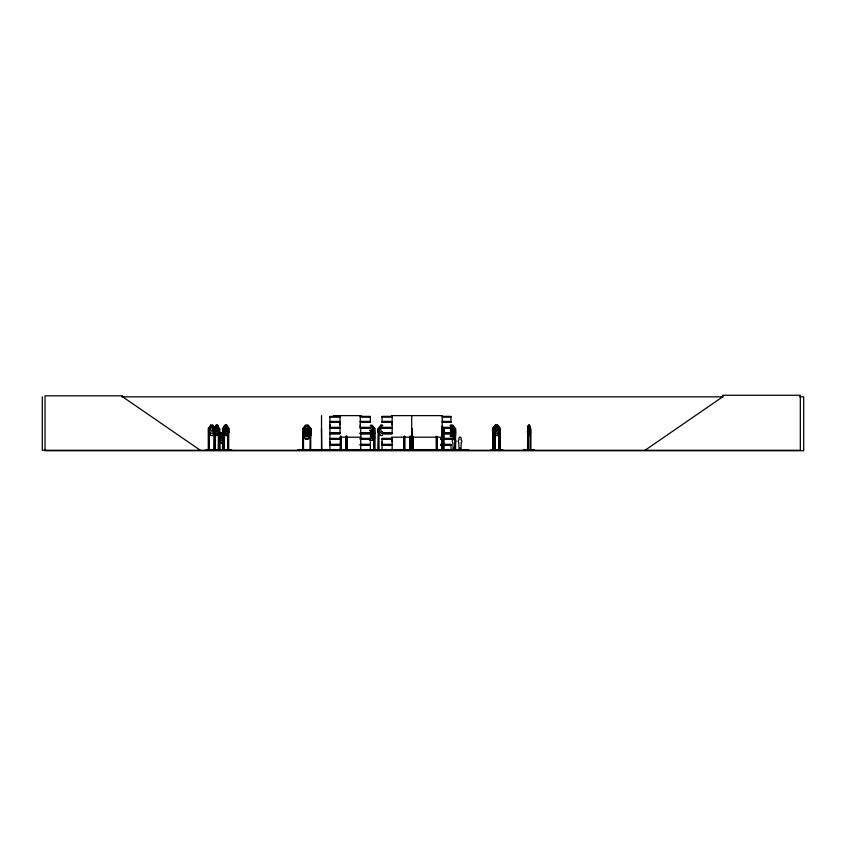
<?xml version="1.0" encoding="UTF-8"?>
<svg xmlns="http://www.w3.org/2000/svg" width="846" height="846" viewBox="0 0 846 846"><rect width="100%" height="100%" fill="white"/><g stroke="black" fill="none" stroke-linecap="round" stroke-linejoin="round"><path stroke-width="1.27" d="M340.007 444.298L329.919 444.298L329.929 441.824M329.919 427.336L329.919 422.387L340.007 422.387L339.997 427.336L329.919 427.336L329.929 424.861M339.997 424.861L339.997 422.387M360.29 427.336L360.29 424.861M382.064 444.298L382.064 439.338L392.142 439.338L392.132 444.298L382.064 444.298L382.075 441.824M392.132 441.824L392.132 439.338M392.132 424.861L392.132 422.387L382.064 422.387M317.62 449.882L325.699 449.85M215.201 428.552L215.138 450.284M224.476 428.552L224.401 450.284M228.018 428.552L227.891 450.284M494.804 428.552L494.709 450.284M499.066 450.284L498.812 428.425L500.324 428.7L500.324 432.116L497.723 435.531L495.1 435.531M498.918 428.552L497.681 425.369L495.143 425.369L493.874 428.732L493.874 431.291M223.365 428.552L223.312 450.284M228.304 428.552L228.082 450.284M208.338 428.732L209.216 428.467L209.015 450.284M214.567 428.552L214.334 450.284M498.844 450.284L498.844 449.501L500.388 449.501L500.388 450.284L500.303 428.7L497.744 425.274L499.637 428.467L499.447 450.284L499.362 428.7L497.723 425.274L495.1 425.274L492.52 428.7L492.552 432.116L495.132 435.531M310.186 428.552L309.974 450.284M443.399 428.605L443.241 450.284L443.156 449.501M454.905 428.605L454.693 450.284L455.698 450.231L455.582 449.501M499.637 428.552L499.7 450.284M329.866 450.241L342.672 450.22M360.174 433.226L371.658 433.321L373.382 431.291L373.382 428.732L372.081 425.369L374.683 428.732L374.609 450.284M382.032 450.273L382.064 445.292L392.142 445.292L392.163 450.284M523.716 450.273L534.587 450.273M523.854 450.22L534.461 450.231M225.935 425.813L225.47 430.233L226.421 431.555L226.421 425.813L225.353 425.813L224.973 427.759M496.507 425.813L495.968 428.732L496.507 431.555L497.638 430.233L497.067 425.813M381.99 450.104L395.103 449.839L388.028 450.231M216.195 425.369L215.476 431.291L216.439 433.321L217.401 433.321L218.353 428.732L217.634 425.369L216.121 425.369M220.827 432.888L220.108 438.82L221.07 440.851L222.033 440.851L222.984 438.82M225.47 425.369L224.74 431.291L225.713 433.321L226.675 433.321L227.627 431.291L226.908 425.369L224.687 425.369L223.746 428.732L223.735 450.284M493.419 428.636L492.605 428.732L492.721 450.284M222.519 450.22L222.519 441.411M495.111 450.284L495.122 428.732L495.968 425.369M491.251 449.882L502.704 449.882L491.251 450.178M330.638 449.871L336.835 450.178M495.153 428.732L495.978 425.813L497.141 425.813M450.516 427.759L451.087 425.813L451.965 425.813L452.874 430.233L451.087 431.555M450.516 431.174L451.087 429.229L451.965 429.229L452.874 433.649L451.087 434.981M530.463 450.284L530.548 428.7L529.533 425.274L528.422 425.274L527.407 432.116L528.507 435.531L529.533 435.531L530.516 432.084L529.448 425.274M527.523 428.732L528.507 425.274M529.448 435.531L530.548 432.116M219.59 450.231L219.484 428.732M219.854 450.22L219.727 428.732L218.363 428.732M210.707 425.369L209.618 431.291L211.077 433.321L212.536 433.321L213.964 431.291L212.885 425.369L210.665 425.369L208.486 428.732L208.338 450.284M205.99 450.22L210.601 450.22M401.765 449.882L416.782 450.178M443.325 428.689L444.002 428.732M493.366 450.273L493.514 449.501L492.573 449.501M303.587 428.689L302.868 428.732M337.892 449.882L349.419 449.882M339.637 450.231L339.743 449.501M454.831 428.689L455.508 428.732L455.656 450.22M365.948 450.231L375.476 449.882L374.133 450.231M367.058 450.231L366.889 449.501M435.436 450.22L436.515 450.22M378.342 449.882L377.728 450.231M447.428 450.22L447.587 449.501M217.655 425.274L216.1 425.274L214.63 428.7L214.747 450.284M216.174 425.274L214.45 428.689M217.581 435.531L219.125 432.116M219.389 436.25L220.732 432.803L222.297 432.803M219.315 436.25L220.806 432.803M224.021 432.084L225.438 435.531L223.904 432.116L223.904 428.7L225.438 425.274M222.223 443.061L223.756 439.645M226.855 435.531L228.399 432.116L226.929 435.531L224.655 435.531L222.614 432.116L224.719 435.531M497.66 435.531L499.299 432.084M370.707 434.516L372.536 432.465L371.151 435.024C373.974 437.689 371.616 439.148 370.675 435.521M450.231 436.176L451.415 434.061C452.155 437.646 455.063 436.314 451.891 433.564C454.492 431.048 452.578 429.641 451.457 433.057L450.315 431.079M226.696 435.447L228.832 432.116L228.769 428.7L226.791 425.274L228.399 428.7L228.388 450.284M226.728 435.531L228.832 432.116M210.675 425.274L208.412 428.7L208.592 450.284L208.624 449.501M212.875 435.531L214.524 432.93L212.928 435.531L210.622 435.531M370.326 425.813L371.193 425.813L372.081 428.732L372.081 430.233L370.326 431.555M492.552 428.7L495.132 425.274M372.071 435.447L374.693 432.084L372.113 435.531L370.315 435.531M442.077 434.685L444.097 432.116L444.097 428.7L442.077 426.13M380.774 425.274L378.077 428.7L378.077 432.116L380.774 435.531M308.145 435.447L310.799 432.084L308.145 428.785L305.501 428.785L304.169 432.147L304.169 434.717L305.945 436.748L307.711 436.748L309.467 434.717L309.467 432.147L308.145 428.785M310.799 435.51L308.145 438.873L305.501 438.873L302.847 435.51M461.165 449.861C463.523 450.252 456.459 450.315 458.892 449.861M459.42 450.262L458.511 450.284M459.177 450.157L459.41 450.273M395.05 450.231L382.075 449.935M645.012 450.284L722.674 396.837L722.674 395.262L800.327 395.262L800.327 450.284L42.3 450.284L42.3 396.837M231.614 449.882L206.012 449.85L210.665 450.284M452.906 450.284C454.027 450.929 451.997 448.084 452.938 449.861M436.589 449.839L435.468 449.85L436.589 450.284M374.017 428.689L374.662 428.732M379.029 450.284L378.976 428.626L378.194 428.732L377.781 450.178L378.405 450.284M310.112 428.689L310.789 428.732L310.704 450.284M121.697 396.837L723.076 396.837M799.734 396.837L803.7 396.837L803.7 450.738L45.028 450.738L45.028 395.822L122.691 395.822L122.691 396.837L200.343 450.284M333.715 415.629L361.21 415.629M391.508 415.629L442.194 415.629L442.194 450.284L441.993 449.501M329.919 416.412L340.018 416.412M360.269 416.412L370.368 416.412M382.054 416.412L392.153 416.412M442.363 416.412L450.992 416.412M442.363 416.602L450.992 416.592L450.971 421.393L442.373 421.393M329.929 416.909L339.997 416.909M360.29 416.909L370.347 416.909M382.075 416.909L392.132 416.909M442.373 416.909L450.971 416.909M360.28 421.393L370.358 421.393L370.358 416.613L360.269 416.602L360.29 421.393M329.855 421.731L340.081 421.731M360.206 421.731L370.432 421.731M381.99 421.731L392.216 421.731M442.321 421.731L451.045 421.731M329.855 422.038L340.081 422.038M360.206 422.038L370.432 422.038M381.99 422.038L392.216 422.038M442.321 422.038L451.045 422.038M370.358 422.387L360.28 422.387L360.28 427.336L370.358 427.336M442.373 422.387L450.981 422.387M210.622 425.274L212.928 425.274L215.138 428.7L214.239 428.732M226.929 425.274L224.655 425.274L222.614 428.7L222.741 432.084M370.315 425.274L372.124 425.274L374.778 428.7L374.746 450.284M380.763 425.274L382.593 425.274M450.167 425.274L452.906 425.274L455.613 428.7L455.613 435.542L452.906 438.958L440.819 439M308.145 425.369L305.501 425.369L304.169 428.732L304.169 431.291L305.945 433.321L307.711 433.321L309.467 431.291L309.467 428.732L308.145 425.369L310.799 428.732M382.582 425.369L380.806 425.369L379.484 428.732L379.484 431.291L381.26 433.321L392.153 433.374M450.209 425.369L452.864 425.369L454.186 428.732L454.186 431.291L452.43 433.321L443.41 433.321M529.522 425.369L528.443 425.369L527.936 428.732L527.841 450.284M382.561 425.813L381.673 425.813L380.816 428.732L380.816 430.233L381.673 431.555L382.561 431.555M382.064 427.336L392.142 427.336L392.142 422.387M442.373 427.336L450.981 427.336M329.855 427.685L340.081 427.685M360.206 427.685L370.432 427.685M381.99 427.685L392.216 427.685M443.378 427.685L451.045 427.685M329.855 427.991L340.081 427.991M360.206 427.991L370.432 427.991M381.99 427.991L392.216 427.991M443.378 427.991L451.045 427.991M360.28 428.34L370.358 428.34M382.064 428.34L392.142 428.34L392.142 433.11L382.054 433.11L392.132 432.983M443.41 428.34L450.981 428.34M215.148 428.689L212.875 425.274M223.904 428.7L223.968 450.284L223.915 449.501M224.391 428.689L222.519 428.732L222.519 433.797M450.167 428.7L452.906 428.7L455.613 432.116L452.906 435.531L450.167 435.531M227.637 428.732L228.832 428.7L226.728 425.274M321.512 428.732L321.797 450.284M411.706 428.732L412.425 428.732L412.488 450.284M450.209 428.785L452.864 428.785L454.186 432.147L454.186 434.717L452.43 436.748L450.664 436.748M495.058 428.732L494.297 428.732L494.233 432.116L495.999 435.531M527.809 428.732L527.523 450.284M530.135 428.732L530.77 428.732L530.78 450.284M369.48 430.244L372.134 430.159L374.799 433.575M370.326 430.688L371.193 430.688L372.081 433.607L372.081 435.108L370.326 436.441M210.675 435.531L208.528 432.084M494.233 432.116L496.031 435.447M527.407 432.116L528.517 435.447M339.997 432.983L329.929 432.983L329.919 428.34L340.007 428.34L340.007 433.11L329.824 433.247L340.018 433.374M360.29 432.983L370.347 432.983L360.269 433.11M340.018 433.543L329.919 433.543L329.929 438.344L340.007 438.344M360.269 433.575L370.368 433.575M382.054 433.543L392.153 433.575M443.41 433.575L450.992 433.543M329.929 433.861L339.997 433.861M360.29 433.861L370.347 433.861M382.075 433.861L392.132 433.861M442.373 433.861L450.971 433.861M217.655 435.531L216.1 435.531L214.683 432.084L216.195 435.447M380.763 435.531L382.593 435.531M223.756 436.219L222.223 432.803M340.261 437.192L361.21 437.192M391.508 437.192L442.194 437.192M369.914 438.207L371.658 438.207L373.382 436.176L373.382 433.607L372.081 430.244M360.28 438.344L370.358 438.344M382.064 438.344L392.142 438.344M440.893 438.344L450.981 438.344M329.855 438.693L340.081 438.693M360.206 438.693L370.432 438.693M381.99 438.693L392.216 438.693M440.819 438.693L451.045 438.693M450.209 438.873L452.864 438.873M329.855 439L340.081 439M360.206 439L370.432 439M381.99 439L392.216 439M340.007 439.338L329.919 439.338L329.919 444.298M360.28 439.338L370.358 439.338M440.893 439.338L450.981 439.338M222.297 443.061L220.732 443.061L219.389 439.613M219.273 439.645L220.806 443.061M369.48 440.332L372.092 440.332L374.715 436.97L372.124 440.417L370.326 440.417M220.753 442.976L222.276 442.976M360.28 444.298L370.358 444.298L370.358 441.824M440.893 444.298L450.981 444.298M329.855 444.636L340.081 444.636M360.206 444.636L370.432 444.636M381.99 444.636L392.216 444.636M440.819 444.636L451.045 444.636M329.855 444.943L340.081 444.943M360.206 444.943L370.432 444.943M381.99 444.943L392.216 444.943M440.819 444.943L451.045 444.943M340.007 445.292L329.919 445.292L329.919 450.072M360.28 445.292L370.358 445.292L370.358 450.072L358.344 450.231M440.893 445.292L450.981 445.292L450.981 450.072L439.56 450.178L450.971 449.935M455.423 449.11L455.211 449.861M208.264 449.501L209.174 449.501L209.174 450.284M214.165 449.501L215.159 449.501M218.289 449.501L219.791 449.501M222.445 449.501L224.433 449.501M227.563 449.501L228.758 449.501L228.758 450.284M494.318 449.501L495.111 449.501M527.47 449.501L528.126 449.501M530.178 449.501L530.812 450.284M303.682 449.723L309.974 449.723M379.008 449.723L385.3 449.723M385.903 450.284L386.537 450.22M436.917 449.723L445.282 450.231M448.401 449.723L454.693 449.723M459.441 449.712L460.605 449.712M491.283 449.839L502.672 449.839M329.929 449.935L342.736 450.284M358.302 449.882L370.347 449.935M374.069 449.882L375.476 449.882M452.726 449.861L455.423 449.861M458.68 449.861L461.377 449.861M523.864 449.882L534.439 449.882M455.423 450.051L452.515 450.262L453.086 450.284M223.281 428.457L223.133 450.284M385.977 450.22L385.998 449.501M310.979 450.231L310.873 449.501M346.151 450.231L346.141 449.501M345.824 450.22L345.898 449.501M413.303 450.231L413.313 436.515M364.51 450.22L358.27 450.284M302.847 432.084L305.501 435.447M302.752 435.542L305.448 438.958L308.187 438.958L310.894 435.542L310.894 428.7L308.187 425.274L305.448 425.274L302.752 428.7L302.783 450.284M497.723 425.274L500.303 428.7M208.486 432.084L210.707 435.447M495.122 431.291L496.242 433.321L497.363 433.321L498.463 431.291L497.628 425.369M217.581 425.274L219.072 428.732L218.998 450.284M217.559 425.369L219.125 428.7L219.103 450.284M441.845 426.564L442.691 431.291M527.936 431.291L528.613 433.321L529.279 433.321L529.934 431.291L529.437 425.369M226.76 425.369L227.754 428.732M222.551 450.241L222.699 441.411M222.276 432.888L222.984 436.25M409.94 450.241L410.046 436.335M493.387 428.531L493.43 450.284M530.442 449.501L530.4 450.284M530.135 428.446L530.199 450.284M528.063 431.259L528.094 450.284M527.788 431.259L527.735 450.284M500.123 449.501L500.123 450.284M499.119 432.528L499.161 450.284M494.889 449.501L494.889 450.284M494.593 431.259L494.593 450.284M494.36 428.732L494.381 450.284M493.25 449.501L493.25 450.284M492.742 428.732L492.742 450.284M468.578 450.284L468.578 449.617L298.109 449.617L298.109 450.284M467.468 449.617L467.468 450.284M466.358 449.617L466.358 450.284M460.436 449.861L460.436 448.285L459.621 448.285L459.621 449.861M454.852 449.501L454.852 450.284M454.492 449.861L454.492 448.285L453.668 448.285L453.668 449.861M449.522 449.617L449.522 450.284M448.412 449.617L448.401 450.284L448.232 449.501M447.671 449.501L447.671 450.284M444.087 428.7L444.087 450.284L443.875 449.501M442.395 450.284L442.395 428.732L441.675 428.732L441.623 450.284M441.876 428.732L441.813 450.284M436.917 450.284L436.874 436.335L436.748 450.284M436.187 449.501L436.25 450.284L436.155 436.335M413.07 436.515L413.07 450.284L412.954 436.515M412.721 449.501L412.721 450.284L412.711 436.515M412.224 428.732L412.288 450.284M412.139 449.501L412.108 450.284M411.907 428.732L411.907 450.284M411.706 415.629L411.706 450.284M411.642 449.501L411.642 450.284M411.389 449.617L411.41 450.284M410.818 436.335L410.892 450.284M410.67 436.335L410.744 450.284M410.574 449.501L410.553 450.284M410.289 449.501L410.299 450.284M410.204 436.335L410.13 450.284M404.79 449.501L404.79 450.284M404.726 436.335L404.642 450.284L404.578 436.335M404.102 436.335L404.198 450.284M403.954 436.335L403.986 450.284M403.88 449.501L403.88 450.284M391.793 449.501L391.92 450.284M391.719 449.501L391.719 450.284M391.518 449.501L391.476 450.284M386.188 449.501L386.178 450.284M385.469 449.501L385.438 450.284M385.385 449.501L385.3 450.284M378.828 449.501L378.86 450.284M378.13 449.501L378.109 450.284M374.017 450.284L373.953 428.457L373.816 450.284M367.619 449.723L367.672 450.284M367.513 449.501L367.46 450.284M366.868 449.501L366.889 450.284M361.475 449.501L361.432 450.284L361.263 449.501M361.083 449.501L361.115 450.284M360.956 449.501L360.893 450.284M360.734 428.732L360.734 450.284L360.682 449.501M356.388 449.617L356.42 450.284M355.299 449.617L355.278 450.284M347.072 436.335L347.05 450.284M346.913 436.335L346.913 450.284M346.754 436.335L346.691 450.284M346.479 436.335L346.596 450.284M346.321 436.335L346.405 450.284M346.056 436.335L345.972 450.284M341.171 436.335L341.245 450.284M341.012 436.335L341.086 450.284M340.896 449.501L340.917 450.284M340.663 449.501L340.695 450.284M340.578 436.335L340.504 450.284M340.42 436.335L340.346 450.284M339.817 449.501L339.902 450.284M339.214 450.284L339.109 449.501L338.96 450.284M334.413 449.501L334.456 450.284M334.191 449.501L334.244 450.284M334.054 449.501L334.107 450.284M333.884 449.501L333.884 450.284M333.662 449.501L333.736 450.284M321.522 415.629L321.512 450.284M318.276 449.617L318.276 450.284M317.165 449.617L317.165 450.284M310.144 449.501L310.144 450.284M303.682 449.501L303.682 450.284M303.481 428.446L303.513 450.284M302.953 449.501L302.953 450.284M300.33 449.617L300.33 450.284M299.22 449.617L299.22 450.284M228.706 428.732L228.695 450.284M228.187 428.457L228.23 450.284M227.817 449.501L227.817 450.284M227.637 432.528L227.585 450.284M224.169 449.501L224.169 450.284M223.439 449.501L223.439 450.284M222.995 428.732L222.953 450.284M222.815 449.501L222.794 450.284M222.678 428.7L222.699 433.797M219.717 449.501L219.717 450.284M219.326 428.732L219.326 450.284M218.68 450.284L218.691 428.425L218.554 450.284M218.363 432.528L218.31 450.284M214.852 432.528L214.895 450.284M214.45 428.457L214.493 450.284M214.239 431.259L214.175 450.284M208.941 428.732L208.846 450.284M455.349 442.543L454.979 449.469L453.181 449.469L452.8 442.543A1.798 1.798 0 0 1 453.181 439.719C451.542 436.176 456.607 436.176 454.979 439.719A1.798 1.798 0 0 1 455.349 442.543M461.303 442.543L460.922 449.469L459.124 449.469L458.754 442.543A1.798 1.798 0 0 1 459.124 439.719C457.496 436.176 462.561 436.176 460.922 439.719A1.798 1.798 0 0 1 461.303 442.543M528.771 425.813C527.291 433.977 531.045 431.714 528.771 425.813M216.671 425.813L216.206 430.233L217.147 431.555L217.634 428.732L216.597 425.813M221.303 433.332L220.838 437.752L221.789 439.085L222.276 436.25L221.229 433.332M304.824 430.995L306.252 433.586L304.761 436.25L306.696 434.061C307.436 437.646 310.345 436.314 307.183 433.564L308.589 431.005L306.738 433.057L304.824 430.995M211.426 425.813L210.717 430.233L212.156 431.555L212.896 428.732L212.156 425.813L211.373 425.813M306.368 425.813L305.512 430.233L306.368 431.555L307.257 431.555L308.156 428.732L307.257 425.813L306.368 425.813M306.368 429.229L305.512 433.649L306.368 434.981L307.257 434.981L308.156 432.147L307.257 429.229L306.368 429.229M495.936 425.274L494.233 428.7L495.999 425.274M305.448 428.7L302.752 432.116L305.448 435.531L308.187 435.531L310.894 432.116L308.187 428.7L305.448 428.7M460.848 450.051L460.848 450.051M340.018 416.613L329.919 416.613L329.929 421.393L340.007 421.393L340.007 416.613M392.153 416.602L382.054 416.592L382.075 421.393L392.142 421.393L392.142 416.613M450.971 432.983L443.42 432.983L450.992 433.11"/></g></svg>
